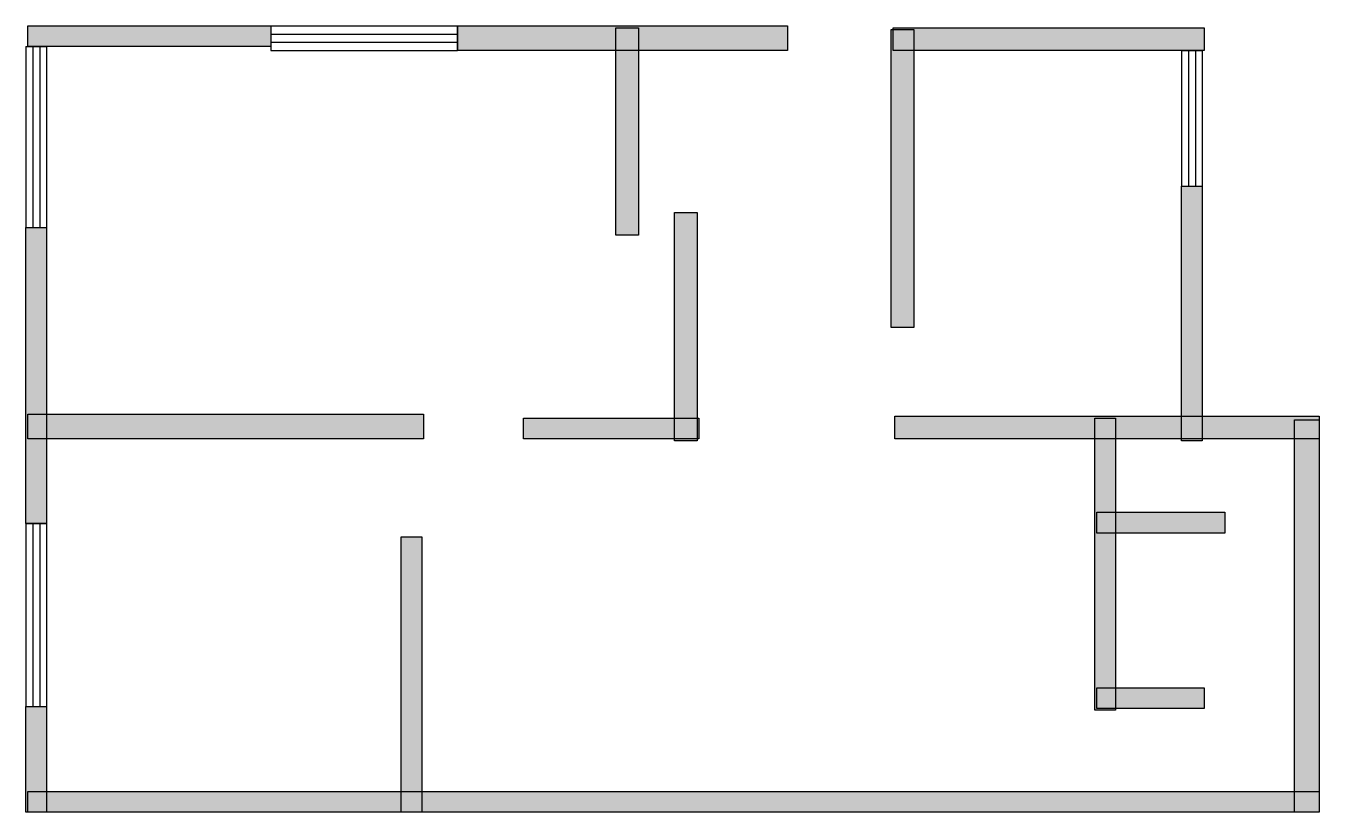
# Model space of a CAD drawing. Header units: centimetres. Extents: x 1 to 937, y 0 to 569.
import ezdxf

# ---------------------------------------------------------------- set-up
doc = ezdxf.new("R2010")
doc.units = ezdxf.units.CM
doc.layers.add('WALL', color=7, linetype='Continuous')
doc.layers.add('WINDOW', color=5, linetype='Continuous')

msp = doc.modelspace()

# ---------------------------------------------------------------- hatches: boundary and pattern name
at = {"layer": 'WALL'}
h = msp.add_hatch(color=256, dxfattribs=at)
h.dxf.hatch_style = 1
h.paths.add_polyline_path([(2.73, 568.64), (178.64, 568.64), (178.64, 553.64), (2.73, 553.64)])
h = msp.add_hatch(color=256, dxfattribs=at)
h.dxf.hatch_style = 1
h.paths.add_polyline_path([(313.64, 568.64), (552.27, 568.64), (552.27, 550.91), (313.64, 550.91)])
h = msp.add_hatch(color=256, dxfattribs=at)
h.dxf.hatch_style = 1
h.paths.add_polyline_path([(428.18, 567.27), (444.55, 567.27), (444.55, 417.27), (428.18, 417.27)])
h = msp.add_hatch(color=256, dxfattribs=at)
h.dxf.hatch_style = 1
h.paths.add_polyline_path([(627.27, 565.91), (643.64, 565.91), (643.64, 350.45), (627.27, 350.45)])
h = msp.add_hatch(color=256, dxfattribs=at)
h.dxf.hatch_style = 1
h.paths.add_polyline_path([(628.64, 567.27), (853.64, 567.27), (853.64, 550.91), (628.64, 550.91)])
h = msp.add_hatch(color=256, dxfattribs=at)
h.dxf.hatch_style = 1
h.paths.add_polyline_path([(837.27, 452.73), (852.27, 452.73), (852.27, 268.64), (837.27, 268.64)])
h = msp.add_hatch(color=256, dxfattribs=at)
h.dxf.hatch_style = 1
h.paths.add_polyline_path([(470.45, 433.64), (486.82, 433.64), (486.82, 268.64), (470.45, 268.64)])
h = msp.add_hatch(color=256, dxfattribs=at)
h.dxf.hatch_style = 1
h.paths.add_polyline_path([(1.36, 422.73), (16.36, 422.73), (16.36, 208.64), (1.36, 208.64)])
h = msp.add_hatch(color=256, dxfattribs=at)
h.dxf.hatch_style = 1
h.paths.add_polyline_path([(2.73, 287.73), (289.09, 287.73), (289.09, 270), (2.73, 270)])
h = msp.add_hatch(color=256, dxfattribs=at)
h.dxf.hatch_style = 1
h.paths.add_polyline_path([(361.36, 285), (488.18, 285), (488.18, 270), (361.36, 270)])
h = msp.add_hatch(color=256, dxfattribs=at)
h.dxf.hatch_style = 1
h.paths.add_polyline_path([(630, 286.36), (936.82, 286.36), (936.82, 270), (630, 270)])
h = msp.add_hatch(color=256, dxfattribs=at)
h.dxf.hatch_style = 1
h.paths.add_polyline_path([(774.55, 285), (789.55, 285), (789.55, 73.64), (774.55, 73.64)])
h = msp.add_hatch(color=256, dxfattribs=at)
h.dxf.hatch_style = 1
h.paths.add_polyline_path([(919.09, 283.64), (936.82, 283.64), (936.82, 0), (919.09, 0)])
h = msp.add_hatch(color=256, dxfattribs=at)
h.dxf.hatch_style = 1
h.paths.add_polyline_path([(775.91, 216.82), (868.64, 216.82), (868.64, 201.82), (775.91, 201.82)])
h = msp.add_hatch(color=256, dxfattribs=at)
h.dxf.hatch_style = 1
h.paths.add_polyline_path([(272.73, 199.09), (287.73, 199.09), (287.73, 0), (272.73, 0)])
h = msp.add_hatch(color=256, dxfattribs=at)
h.dxf.hatch_style = 1
h.paths.add_polyline_path([(775.91, 90), (853.64, 90), (853.64, 75), (775.91, 75)])
h = msp.add_hatch(color=256, dxfattribs=at)
h.dxf.hatch_style = 1
h.paths.add_polyline_path([(1.36, 76.36), (16.36, 76.36), (16.36, 0), (1.36, 0)])
h = msp.add_hatch(color=256, dxfattribs=at)
h.dxf.hatch_style = 1
h.paths.add_polyline_path([(2.73, 15), (936.82, 15), (936.82, 0), (2.73, 0)])

# ---------------------------------------------------------------- linework, layer by layer
for points in [[(2.73, 568.64), (178.64, 568.64), (178.64, 553.64), (2.73, 553.64)], [(313.64, 568.64), (552.27, 568.64), (552.27, 550.91), (313.64, 550.91)], [(428.18, 567.27), (444.55, 567.27), (444.55, 417.27), (428.18, 417.27)], [(627.27, 565.91), (643.64, 565.91), (643.64, 350.45), (627.27, 350.45)], [(628.64, 567.27), (853.64, 567.27), (853.64, 550.91), (628.64, 550.91)], [(837.27, 452.73), (852.27, 452.73), (852.27, 268.64), (837.27, 268.64)], [(470.45, 433.64), (486.82, 433.64), (486.82, 268.64), (470.45, 268.64)], [(1.36, 422.73), (16.36, 422.73), (16.36, 208.64), (1.36, 208.64)], [(2.73, 287.73), (289.09, 287.73), (289.09, 270), (2.73, 270)], [(361.36, 285), (488.18, 285), (488.18, 270), (361.36, 270)], [(630, 286.36), (936.82, 286.36), (936.82, 270), (630, 270)], [(774.55, 285), (789.55, 285), (789.55, 73.64), (774.55, 73.64)], [(919.09, 283.64), (936.82, 283.64), (936.82, 0), (919.09, 0)], [(775.91, 216.82), (868.64, 216.82), (868.64, 201.82), (775.91, 201.82)], [(272.73, 199.09), (287.73, 199.09), (287.73, 0), (272.73, 0)], [(775.91, 90), (853.64, 90), (853.64, 75), (775.91, 75)], [(1.36, 76.36), (16.36, 76.36), (16.36, 0), (1.36, 0)], [(2.73, 15), (936.82, 15), (936.82, 0), (2.73, 0)]]:
    msp.add_lwpolyline(points, close=True, dxfattribs=at)
at = {"layer": 'WINDOW'}
for p, q in [((178.64, 568.64), (313.64, 568.64)), ((178.64, 568.64), (178.64, 550.91)), ((178.64, 562.73), (313.64, 562.73)), ((313.64, 568.64), (313.64, 550.91)), ((1.36, 553.64), (1.36, 422.73)), ((1.36, 553.64), (16.36, 553.64)), ((6.36, 553.64), (6.36, 422.73)), ((11.36, 553.64), (11.36, 422.73)), ((16.36, 553.64), (16.36, 422.73)), ((178.64, 556.82), (313.64, 556.82)), ((178.64, 550.91), (313.64, 550.91)), ((837.27, 550.91), (837.27, 452.73)), ((837.27, 550.91), (852.27, 550.91)), ((842.27, 550.91), (842.27, 452.73)), ((847.27, 550.91), (847.27, 452.73)), ((852.27, 550.91), (852.27, 452.73)), ((837.27, 452.73), (852.27, 452.73)), ((1.36, 422.73), (16.36, 422.73)), ((1.36, 208.64), (1.36, 76.36)), ((1.36, 208.64), (16.36, 208.64)), ((6.36, 208.64), (6.36, 76.36)), ((11.36, 208.64), (11.36, 76.36)), ((16.36, 208.64), (16.36, 76.36)), ((1.36, 76.36), (16.36, 76.36))]:
    msp.add_line(p, q, dxfattribs=at)

doc.saveas('drawing.dxf')
